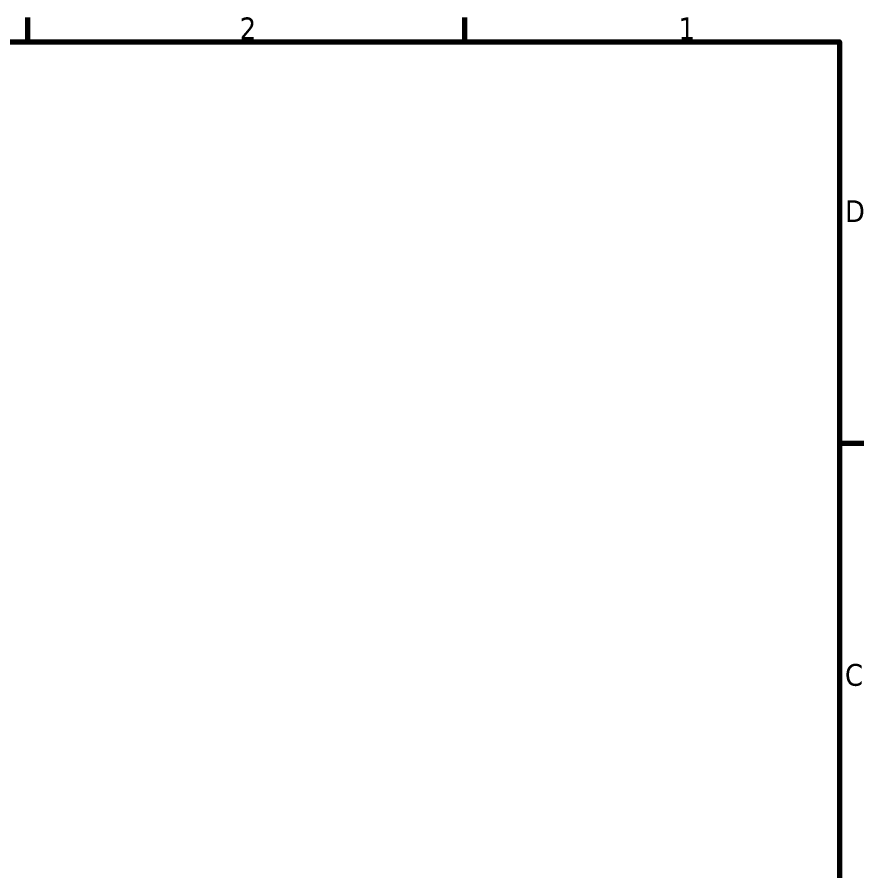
# Model space of a CAD drawing. Header units: millimetres. Extents: x -1259 to 2100, y -2965 to 1485.
# Drawn here: x 1391 to 2069, y 771 to 1455 of the extents above; entities that cross this region are included whole.
import ezdxf

# ---------------------------------------------------------------- set-up
doc = ezdxf.new("R2010")
doc.units = ezdxf.units.MM
doc.header["$LTSCALE"] = 5
doc.layers.add('Border (ISO)', color=7, linetype='Continuous', lineweight=70)
doc.styles.add('Note Text (ISO)', font='tahoma.ttf')

# ---------------------------------------------------------------- blocks, each defined once
blk = doc.blocks.new('Borders Default Border')
at = {"layer": 'Border (ISO)'}
for p, q in [((280, 287), (280, 290.9)), ((350, 287), (350, 290.9)), ((410, 222.75), (413.9, 222.75))]:
    blk.add_line(p, q, dxfattribs=at)
at = {"layer": 'Border (ISO)', "flags": 128}
blk.add_lwpolyline([(10, 10), (10, 287), (410, 287), (410, 10), (10, 10)], dxfattribs=at)
at = {"layer": 'Border (ISO)', "char_height": 3.5, "attachment_point": 7, "style": 'Note Text (ISO)'}
for s, insert in [('2', (313.94, 287.4)), ('1', (384.21, 287.4)), ('D', (410.87, 258.13)), ('C', (410.86, 183.81))]:
    blk.add_mtext(s, dxfattribs=dict(at, insert=insert))

msp = doc.modelspace()

# ---------------------------------------------------------------- block references
at = {"xscale": 5, "yscale": 5, "zscale": 5}
msp.add_blockref('Borders Default Border', (0, 0), dxfattribs=at)

doc.saveas('drawing.dxf')
